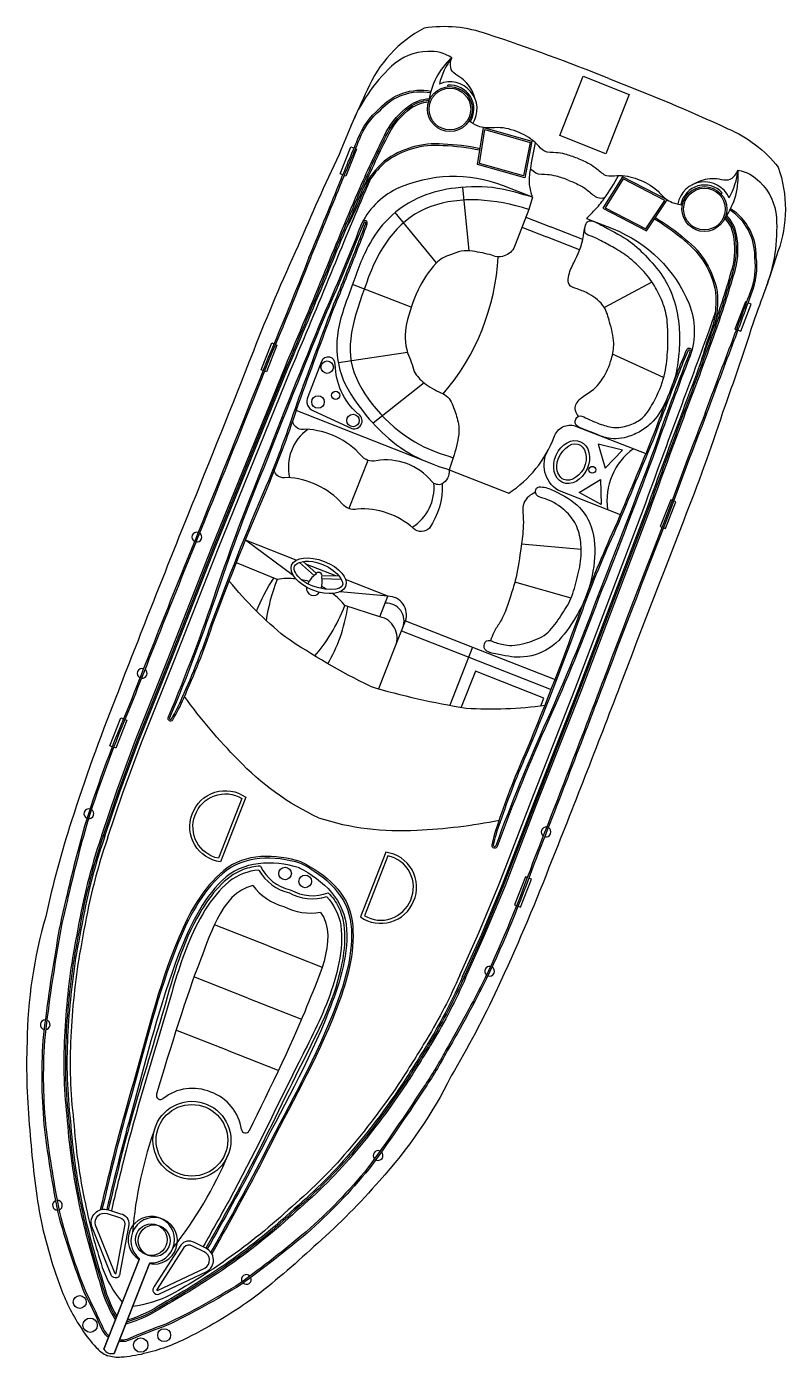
# Model space of a CAD drawing. Header units: metres. Extents: x 355371 to 357333, y 1740928 to 1742543.
# Drawn here: x 355990.83 to 356014.57, y 1741574.38 to 1741616.02 of the extents above; entities that cross this region are included whole.
import ezdxf

# ---------------------------------------------------------------- set-up
doc = ezdxf.new("R2010")
doc.units = ezdxf.units.M

msp = doc.modelspace()

# ---------------------------------------------------------------- linework, layer by layer
at = {"color": 32, "true_color": 0xcd6928}
for p, q in [((356004.016, 1741614.14), (356004.012, 1741614.189)), ((356004.676, 1741609.005), (356004.481, 1741610.995)), ((356012.559, 1741610.785), (356012.595, 1741610.818)), ((356003.655, 1741608.63), (356002.358, 1741610.201)), ((356006.45, 1741610.056), (356007.223, 1741609.753)), ((356006.33, 1741609.745), (356007.101, 1741609.442)), ((356008.233, 1741609.356), (356007.223, 1741609.753)), ((356008.135, 1741609.036), (356007.101, 1741609.442)), ((356002.865, 1741607.245), (356001.026, 1741607.953)), ((356010.399, 1741608.03), (356008.91, 1741607.229)), ((356002.746, 1741605.829), (356000.584, 1741605.497)), ((356010.764, 1741605.04), (356009.168, 1741605.776)), ((356003.271, 1741604.872), (356001.668, 1741603.612)), ((356003.566, 1741602.322), (355999.268, 1741604.009)), ((356001.51, 1741602.451), (356000.916, 1741600.94)), ((355999.265, 1741599.325), (355997.675, 1741599.949)), ((355999.173, 1741598.852), (355997.675, 1741599.949)), ((356008.185, 1741599.657), (356006.314, 1741599.827)), ((355999.833, 1741598.841), (355999.364, 1741599.254)), ((355999.899, 1741598.915), (355999.48, 1741599.284)), ((356000.507, 1741598.837), (355999.568, 1741599.206)), ((356000.064, 1741598.751), (356000.673, 1741598.734)), ((356000.067, 1741598.849), (356000.604, 1741598.835)), ((356002.136, 1741598.198), (356000.635, 1741598.337)), ((356002.136, 1741598.198), (356000.81, 1741598.718)), ((356007.866, 1741598.143), (356006.105, 1741598.635)), ((356001.884, 1741597.557), (356002.136, 1741598.198)), ((356004.664, 1741596.294), (356007.245, 1741595.281)), ((356004.785, 1741596.603), (356007.365, 1741595.59)), ((355998.39, 1741587.259), (355996.702, 1741587.923)), ((355998.39, 1741587.259), (356000.078, 1741586.596)), ((355997.748, 1741585.626), (355996.065, 1741586.287)), ((355997.748, 1741585.626), (355999.432, 1741584.965)), ((355997.107, 1741583.992), (355995.494, 1741584.625)), ((355997.107, 1741583.992), (355998.72, 1741583.359))]:
    msp.add_line(p, q, dxfattribs=at)
for points in [[(356009.046, 1741614.395, 0.01736), (356005.247, 1741615.783, 0.12634), (356003.273, 1741615.973, 0.172899), (356001.484, 1741614.035, 0.013884), (356000.605, 1741612.024, 0.008973), (355999.325, 1741609.164, 0.01509), (355997.924, 1741605.865, -0.002245), (355995.87, 1741600.736, 0.003342), (355993.618, 1741595.033, 0.016984), (355992.231, 1741591.168, 0.024546), (355991.424, 1741588.175, 0.067942), (355990.84, 1741584.244, 0.033948), (355990.927, 1741581.497, 0.022001), (355991.219, 1741578.961, 0.042872), (355991.898, 1741576.55, 0.059514), (355992.561, 1741575.262, 0.046364), (355993.004, 1741574.698, 0.104882), (355993.355, 1741574.438, 0.104882)], [(356004.134, 1741615.049, 0.164393), (356003.381, 1741615.241, 0.188684), (356002.245, 1741614.779, 0.10758), (356000.978, 1741612.92)], [(356009.046, 1741614.395, -0.01736), (356012.775, 1741612.827, -0.12634), (356014.351, 1741611.622, -0.172899), (356014.342, 1741608.985, -0.013884), (356013.618, 1741606.913, -0.008973), (356012.61, 1741603.946, -0.01509), (356011.391, 1741600.576, 0.002245), (356009.407, 1741595.42, -0.003342), (356007.176, 1741589.708, -0.016984), (356005.562, 1741585.932, -0.024546), (356004.118, 1741583.19, -0.067942), (356001.87, 1741579.912, -0.033948), (355999.937, 1741577.958, -0.022001), (355997.998, 1741576.299, -0.042872), (355995.859, 1741574.994, -0.059514), (355994.497, 1741574.501, -0.046364), (355993.789, 1741574.389, -0.104882), (355993.355, 1741574.438, -0.104882)], [(355993.185, 1741590.728), (355993.653, 1741592.11), (355994.237, 1741593.693), (355995.258, 1741596.246), (355996.638, 1741599.76), (355998.916, 1741605.37, 0.002601), (356000.185, 1741608.404, -0.004411), (356001.262, 1741610.984, -0.013009), (356002.084, 1741612.724, -0.113396), (356002.799, 1741613.546, -0.146005), (356003.426, 1741613.766, -1.595219)], [(355993.231, 1741590.712), (355993.699, 1741592.093), (355994.283, 1741593.676), (355995.304, 1741596.228), (355996.684, 1741599.742), (355998.962, 1741605.351, 0.002601), (356000.23, 1741608.385, -0.004411), (356001.307, 1741610.964, -0.013003), (356002.128, 1741612.701, -0.113337), (356002.828, 1741613.506, -0.144821), (356003.418, 1741613.716, -0.138987)], [(355999.664, 1741608.794, 0.002942), (356000.595, 1741611.067, -0.002013), (356001.198, 1741612.511, -0.130442), (356001.864, 1741613.446, -0.261246), (356003.484, 1741614.006, -0.209197)], [(355999.71, 1741608.775, 0.002941), (356000.641, 1741611.049, -0.002014), (356001.244, 1741612.493, -0.130992), (356001.898, 1741613.411, -0.261832), (356003.475, 1741613.958, -0.261832)], [(355993.278, 1741590.696), (355993.746, 1741592.077), (355994.329, 1741593.658), (355995.35, 1741596.209), (355996.73, 1741599.723), (355999.007, 1741605.332, 0.002601), (356000.276, 1741608.366, -0.00441), (356001.352, 1741610.944, -0.012997), (356002.172, 1741612.679, -0.113276), (356002.857, 1741613.466, -0.142458), (356003.411, 1741613.666, -0.142458)], [(356005.012, 1741612.151, 0.043334), (356003.856, 1741612.295, 0.18333), (356002.052, 1741611.776, 0.123985), (356001.27, 1741610.634, -0.015377), (356000.848, 1741609.751)], [(356005.019, 1741612.2, 0.043195), (356003.859, 1741612.344, 0.183415), (356002.021, 1741611.814, 0.094511), (356001.359, 1741610.96)], [(355993.372, 1741590.664), (355993.839, 1741592.044), (355994.422, 1741593.622), (355995.442, 1741596.173), (355996.822, 1741599.687), (355999.099, 1741605.294, 0.002601), (356000.368, 1741608.329, -0.00441), (356001.443, 1741610.905, -0.002867), (356001.615, 1741611.29, -0.002867)], [(356006.661, 1741610.681), (356005.747, 1741611.039, 0.202722), (356002.407, 1741610.942, 0.178768), (356001.279, 1741609.774, -0.010028), (356000.095, 1741606.939, 0.005356), (355998.203, 1741602.235, 0.016605), (355996.763, 1741598.395, -0.018921), (355995.256, 1741594.416, 0.925873), (355995.4, 1741594.333, 0.041202), (355995.743, 1741595.01, 0.024461), (355996.639, 1741597.28, -0.012888), (355998.383, 1741601.644, 0.019359), (355999.339, 1741604.223, -0.002375), (356000.442, 1741607.208, 0.006386), (356001.198, 1741609.087, 0.013656), (356001.485, 1741609.847, 0.862706), (356001.348, 1741609.919, -0.648089)], [(356013.091, 1741611.531, -0.164393), (356013.773, 1741611.16, -0.188684), (356014.291, 1741610.048, -0.10758), (356013.955, 1741607.823)], [(356006.661, 1741610.681), (356006.545, 1741610.303), (356006.116, 1741609.191, -0.448043), (356005.389, 1741608.867, 0.025561), (356004.787, 1741608.994, 0.15676), (356004.092, 1741608.879, 0.144288), (356003.637, 1741608.611, 0.079427), (356003.078, 1741607.781, 0.054179), (356002.719, 1741606.718, 0.127294), (356002.751, 1741605.812, -0.025195), (356002.96, 1741605.233, 0.112656), (356003.275, 1741604.869, 0.061652), (356003.795, 1741604.567, -0.222278), (356004.143, 1741604.217, -0.049109), (356004.297, 1741603.768, -0.09997), (356004.351, 1741603.263, -0.045992), (356004.175, 1741602.531), (356004.051, 1741602.155)], [(356004.474, 1741586.299), (356005.071, 1741587.629), (356005.719, 1741589.185), (356006.708, 1741591.749), (356008.088, 1741595.263), (356010.236, 1741600.923, -0.002601), (356011.37, 1741604.009, 0.00441), (356012.336, 1741606.631, 0.012997), (356012.916, 1741608.459, 0.113276), (356012.949, 1741609.503, 0.142458), (356012.68, 1741610.026, 0.142458)], [(356004.519, 1741586.279), (356005.117, 1741587.61), (356005.765, 1741589.167), (356006.754, 1741591.731), (356008.134, 1741595.245), (356010.282, 1741600.906, -0.002601), (356011.417, 1741603.992, 0.004411), (356012.383, 1741606.614, 0.013003), (356012.963, 1741608.446, 0.113337), (356012.998, 1741609.512, 0.144821), (356012.709, 1741610.067, 0.138987)], [(356004.565, 1741586.259), (356005.162, 1741587.59), (356005.811, 1741589.148), (356006.8, 1741591.713), (356008.18, 1741595.227), (356010.328, 1741600.888, -0.002601), (356011.463, 1741603.975, 0.004411), (356012.43, 1741606.598, 0.013009), (356013.011, 1741608.433, 0.113396), (356013.046, 1741609.522, 0.146005), (356012.737, 1741610.11, 1.595219)], [(356008.346, 1741610.019), (356009.18, 1741609.691, -0.202722), (356011.562, 1741607.347, -0.178768), (356011.594, 1741605.724, 0.010028), (356010.532, 1741602.84, -0.005356), (356008.718, 1741598.106, -0.016605), (356007.16, 1741594.312, 0.018921), (356005.557, 1741590.371, -0.925873), (356005.394, 1741590.408, -0.041202), (356005.604, 1741591.138, -0.024461), (356006.491, 1741593.411, 0.012888), (356008.183, 1741597.795, -0.019359), (356009.238, 1741600.335, 0.002375), (356010.461, 1741603.274, -0.006386), (356011.186, 1741605.165, -0.013656), (356011.492, 1741605.917, -0.862706), (356011.641, 1741605.876, 0.648089)], [(356010.476, 1741610.005, -0.043334), (356011.421, 1741609.324, -0.18333), (356012.389, 1741607.716, -0.123985), (356012.185, 1741606.348, 0.015377), (356011.894, 1741605.413)], [(356010.504, 1741610.046, -0.043195), (356011.452, 1741609.363, -0.183415), (356012.438, 1741607.723, -0.094511), (356012.342, 1741606.647)], [(356012.064, 1741603.924, -0.002941), (356012.928, 1741606.223, 0.002014), (356013.47, 1741607.692, 0.130992), (356013.615, 1741608.809, 0.261832), (356012.831, 1741610.284, 0.261832)], [(356012.11, 1741603.907, -0.002942), (356012.975, 1741606.206, 0.002013), (356013.516, 1741607.674, 0.130442), (356013.664, 1741608.812, 0.261246), (356012.858, 1741610.325, 0.209197)], [(356001.39, 1741609.892, 0.016488), (356001.324, 1741609.755, -0.010023), (356000.14, 1741606.919, 0.005356), (355998.249, 1741602.217, 0.016607), (355996.81, 1741598.379, -0.018921), (355995.301, 1741594.397, -0.01143), (355995.3, 1741594.395, 0.913283), (355995.359, 1741594.36, 0.041174), (355995.698, 1741595.03, 0.024478), (355996.593, 1741597.296, -0.012889), (355998.337, 1741601.663, 0.019362), (355999.292, 1741604.239, -0.002377), (356000.396, 1741607.226, 0.006391), (356001.152, 1741609.106, 0.013664), (356001.439, 1741609.863, -0.000701), (356001.439, 1741609.863, 0.819976), (356001.39, 1741609.892, 0.819976)], [(355999.664, 1741608.794, -0.006425), (355998.387, 1741605.665, -0.002217), (355996.337, 1741600.547, 0.003368), (355994.045, 1741594.808, 0.024633), (355992.686, 1741591.159, 0.015037), (355992.048, 1741588.664, 0.025439), (355991.758, 1741587.258, 0.013843), (355991.333, 1741584.299, 0.040266), (355991.386, 1741581.5, 0.016729), (355991.803, 1741578.915, 0.029739), (355992.642, 1741576.382, -0.01525), (355993.186, 1741575.252, 0.132389), (355993.322, 1741575.067, 0.028442), (355993.394, 1741575.01, 0.028442)], [(355999.71, 1741608.776, -0.006424), (355998.433, 1741605.647, -0.002217), (355996.383, 1741600.528, 0.003368), (355994.09, 1741594.789, 0.024633), (355992.733, 1741591.145, 0.015038), (355992.096, 1741588.653, 0.025461), (355991.806, 1741587.25, 0.013839), (355991.382, 1741584.295, 0.040238), (355991.435, 1741581.505, 0.016715), (355991.852, 1741578.926, 0.029693), (355992.687, 1741576.403, -0.015234), (355993.232, 1741575.271, 0.134036), (355993.354, 1741575.105, 0.024879), (355993.412, 1741575.057, 0.024879)], [(356004.384, 1741586.34), (356004.981, 1741587.669), (356005.628, 1741589.222), (356006.616, 1741591.785), (356007.996, 1741595.299), (356010.143, 1741600.957, -0.002601), (356011.278, 1741604.044, 0.00441), (356012.243, 1741606.664, 0.002867), (356012.379, 1741607.063, 0.002867)], [(356011.592, 1741605.885, -0.016488), (356011.548, 1741605.741, 0.010023), (356010.486, 1741602.857, -0.005356), (356008.672, 1741598.124, -0.016607), (356007.115, 1741594.332, 0.018921), (356005.51, 1741590.388, 0.01143), (356005.509, 1741590.386, -0.913283), (356005.443, 1741590.4, -0.041174), (356005.65, 1741591.122, -0.024478), (356006.537, 1741593.391, 0.012889), (356008.23, 1741597.778, -0.019362), (356009.283, 1741600.316, 0.002377), (356010.507, 1741603.256, -0.006391), (356011.232, 1741605.147, -0.013664), (356011.537, 1741605.897, 0.000701), (356011.537, 1741605.897, -0.819976), (356011.592, 1741605.885, -0.819976)], [(356012.11, 1741603.907, 0.006425), (356010.917, 1741600.745, 0.002217), (356008.936, 1741595.599, -0.003368), (356006.711, 1741589.834, -0.024633), (356005.223, 1741586.236, -0.015037), (356003.993, 1741583.973, -0.025439), (356003.249, 1741582.745, -0.013843), (356001.547, 1741580.288, -0.040266), (355999.603, 1741578.273, -0.016729), (355997.538, 1741576.663, -0.029739), (355995.2, 1741575.377, 0.01525), (355994.032, 1741574.919, -0.132389), (355993.807, 1741574.877, -0.028442), (355993.716, 1741574.883, -0.028442)], [(356012.064, 1741603.925, 0.006424), (356010.871, 1741600.762, 0.002217), (356008.89, 1741595.617, -0.003368), (356006.664, 1741589.851, -0.024633), (356005.179, 1741586.258, -0.015038), (356003.95, 1741583.997, -0.025461), (356003.208, 1741582.773, -0.013839), (356001.508, 1741580.318, -0.040238), (355999.571, 1741578.31, -0.016715), (355997.511, 1741576.704, -0.029693), (355995.181, 1741575.423, 0.015234), (355994.012, 1741574.964, -0.134036), (355993.81, 1741574.926, -0.024879), (355993.734, 1741574.931, -0.024879)], [(356004.051, 1741602.155, -0.291269), (356003.823, 1741601.706, -0.299867), (356003.509, 1741601.784, 0.273478), (356001.765, 1741602.435, -0.28657), (356001.301, 1741602.6, 0.198759), (355999.563, 1741603.425, -0.45148), (355999.156, 1741603.679, -1.463971)], [(356004.051, 1741602.155), (356005.918, 1741601.422, 0.158322), (356007.339, 1741603.185, -0.417676), (356008.007, 1741603.524), (356010.208, 1741602.66)], [(356009.413, 1741600.751), (356007.456, 1741601.52, -0.406088), (356007.148, 1741602.766)], [(356003.831, 1741601.711, -0.164009), (356003.435, 1741600.332, -0.407559), (356002.934, 1741600.321, 0.20466), (356001.172, 1741600.924, -0.28657), (356000.707, 1741601.089, 0.198759), (355998.969, 1741601.914, -0.45148), (355998.562, 1741602.168, -1.463971)], [(356001.58, 1741595.382, -0.033687), (355998.915, 1741596.927, -0.051879), (355997.168, 1741598.675, -1.92312)], [(356001.853, 1741595.315), (356002.375, 1741596.644, 0.462925), (356001.884, 1741597.557), (356000.786, 1741597.913)], [(356002.375, 1741596.644), (356002.601, 1741597.22, 0.545737), (356002.051, 1741597.983, 0.282905)], [(356002.601, 1741597.22), (356002.683, 1741597.428, 0.516839), (356002.136, 1741598.198, 0.282905)], [(355999.965, 1741591.269, -0.096403), (355997.448, 1741593.081, -0.040538), (355995.769, 1741595.066, -1.92312)], [(356001.58, 1741595.382, 0.033687), (356004.584, 1741594.701, 0.051879), (356007.053, 1741594.793, 1.92312)], [(355997.685, 1741591.91), (355996.891, 1741589.887, -0.483063), (355996.007, 1741591.378, -0.50024), (355997.685, 1741591.91, -0.418424)], [(355999.965, 1741591.269, 0.096403), (356003.041, 1741590.884, 0.040538), (356005.623, 1741591.196, 1.92312)], [(355993.185, 1741590.728, 0.031596), (355992.574, 1741588.536, 0.004928), (355992.291, 1741587.049, 0.02844), (355992.011, 1741584.426, 0.042875), (355992.101, 1741581.774, 0.035347), (355992.472, 1741579.151, 0.024093), (355993.107, 1741576.773, 0.079837), (355993.607, 1741575.554)], [(355993.231, 1741590.712, 0.031592), (355992.622, 1741588.526, 0.004926), (355992.339, 1741587.04, 0.028436), (355992.061, 1741584.423, 0.042895), (355992.15, 1741581.778, 0.035363), (355992.52, 1741579.161, 0.024111), (355993.155, 1741576.786, 0.077658), (355993.63, 1741575.612, 0.077658)], [(355993.278, 1741590.695, 0.031588), (355992.671, 1741588.517, 0.004924), (355992.388, 1741587.032, 0.028433), (355992.11, 1741584.421, 0.042917), (355992.199, 1741581.783, 0.035379), (355992.569, 1741579.172, 0.02413), (355993.202, 1741576.8, 0.075408), (355993.653, 1741575.67, 0.075408)], [(355993.371, 1741590.663, 0.031581), (355992.767, 1741588.497, 0.00492), (355992.485, 1741587.015, 0.028426), (355992.209, 1741584.416, 0.042959), (355992.298, 1741581.792, 0.035411), (355992.665, 1741579.192, 0.028829), (355993.196, 1741577.201, 0.092336), (355993.823, 1741576.102, 0.080328)], [(356002.071, 1741590.188), (356001.277, 1741588.165, 0.483063), (356002.939, 1741588.655, 0.50024), (356002.071, 1741590.188, 0.418424)], [(356004.565, 1741586.259, -0.031596), (356003.521, 1741584.237, -0.004928), (356002.716, 1741582.955, -0.02844), (356001.136, 1741580.843, -0.042875), (355999.265, 1741578.96, -0.035347), (355997.209, 1741577.291, -0.024093), (355995.126, 1741575.981, -0.079837), (355993.93, 1741575.428)], [(356004.519, 1741586.279, -0.031592), (356003.479, 1741584.263, -0.004926), (356002.674, 1741582.982, -0.028436), (356001.098, 1741580.874, -0.042895), (355999.233, 1741578.997, -0.035363), (355997.18, 1741577.331, -0.024111), (355995.1, 1741576.023, -0.077658), (355993.952, 1741575.486, -0.077658)], [(356004.474, 1741586.298, -0.031588), (356003.436, 1741584.289, -0.004924), (356002.633, 1741583.009, -0.028433), (356001.06, 1741580.906, -0.042917), (355999.2, 1741579.034, -0.035379), (355997.152, 1741577.372, -0.02413), (355995.074, 1741576.065, -0.075408), (355993.975, 1741575.544, -0.075408)], [(356004.384, 1741586.338, -0.031581), (356003.352, 1741584.34, -0.00492), (356002.55, 1741583.062, -0.028426), (356000.984, 1741580.97, -0.042959), (355999.134, 1741579.108, -0.035411), (355997.095, 1741577.453, -0.028829), (355995.352, 1741576.354, -0.092336), (355994.145, 1741575.976, -0.080328)], [(355993.387, 1741578.999), (355993.766, 1741578.881, -0.382221), (355994.025, 1741578.533), (355993.749, 1741577.021, -0.786544), (355993.486, 1741576.94), (355992.869, 1741578.482, -0.616464), (355993.387, 1741578.999, -3.844907)], [(355996.435, 1741577.802), (355996.077, 1741577.974, 0.382221), (355995.65, 1741577.894), (355994.824, 1741576.599, 0.786544), (355994.961, 1741576.36), (355996.463, 1741577.07, 0.616464), (355996.435, 1741577.802, 3.844907)]]:
    msp.add_lwpolyline(points, format="xyb", dxfattribs=at)
for points in [[(356009.688, 1741613.902), (356008.959, 1741612.045), (356007.511, 1741612.613), (356008.241, 1741614.47)], [(356006.639, 1741612.432), (356006.422, 1741611.295), (356004.94, 1741611.702), (356005.124, 1741612.861)], [(356006.582, 1741612.397), (356006.383, 1741611.357), (356004.996, 1741611.738), (356005.164, 1741612.799)], [(356009.475, 1741611.319), (356008.86, 1741610.337), (356010.223, 1741609.628), (356010.877, 1741610.602)], [(356009.493, 1741611.254), (356008.93, 1741610.356), (356010.206, 1741609.692), (356010.805, 1741610.584)], [(356008.931, 1741602.206), (356009.477, 1741602.768), (356008.717, 1741602.96)], [(356008.791, 1741601.85), (356008.809, 1741601.066), (356008.121, 1741601.442)]]:
    msp.add_lwpolyline(points, close=True, dxfattribs=at)
for points in [[(356000.724, 1741611.379), (356000.641, 1741611.412), (356000.974, 1741612.259), (356001.075, 1741612.22)], [(356001.121, 1741612.202), (356001.152, 1741612.189), (356000.819, 1741611.342), (356000.77, 1741611.361)], [(356013.361, 1741607.395), (356013.33, 1741607.407), (356012.997, 1741606.56), (356013.046, 1741606.54)], [(356013.092, 1741606.522), (356013.175, 1741606.49), (356013.508, 1741607.337), (356013.407, 1741607.377)], [(355998.228, 1741605.262), (355998.168, 1741605.286), (355998.497, 1741606.123), (355998.568, 1741606.095)], [(355998.614, 1741606.077), (355998.661, 1741606.059), (355998.332, 1741605.221), (355998.274, 1741605.244)], [(356011.031, 1741601.201), (356010.984, 1741601.22), (356010.655, 1741600.382), (356010.713, 1741600.359)], [(356010.759, 1741600.341), (356010.819, 1741600.318), (356011.148, 1741601.155), (356011.077, 1741601.183)], [(355998.669, 1741598.727), (355997.393, 1741599.247)], [(356002.562, 1741597.12), (356004.664, 1741596.294)], [(356002.683, 1741597.428), (356004.785, 1741596.603), (356004.072, 1741594.787)], [(356006.925, 1741594.775), (356007.019, 1741595.015), (356004.872, 1741595.858), (356004.427, 1741594.726)], [(355993.507, 1741593.491), (355993.427, 1741593.522), (355993.771, 1741594.398), (355993.857, 1741594.364)], [(355993.903, 1741594.346), (355993.964, 1741594.323), (355993.62, 1741593.446), (355993.553, 1741593.472)], [(356006.5, 1741589.399), (356006.44, 1741589.423), (356006.096, 1741588.547), (356006.162, 1741588.521)], [(356006.208, 1741588.502), (356006.288, 1741588.471), (356006.632, 1741589.348), (356006.546, 1741589.381)], [(355993.247, 1741574.637), (355994.359, 1741577.469)], [(355994.351, 1741577.447), (355993.247, 1741574.637)], [(355993.569, 1741574.511), (355994.681, 1741577.342)], [(355994.673, 1741577.32), (355993.569, 1741574.511)]]:
    msp.add_lwpolyline(points, dxfattribs=at)
for points in [[(356001.001, 1741603.443, 0.917705), (356001.183, 1741603.921, -0.209704), (356000.485, 1741605.449, 0.850912), (356000.058, 1741605.546), (355999.625, 1741604.443, 0.435659), (355999.805, 1741603.997)], [(355997.564, 1741591.872), (355996.828, 1741589.999, -0.460147), (355996.099, 1741591.344, -0.47706)], [(356002.134, 1741590.077), (356001.398, 1741588.204, 0.460147), (356002.848, 1741588.694, 0.47706)], [(355993.349, 1741578.882), (355993.736, 1741578.761, -0.383069), (355993.902, 1741578.549), (355993.623, 1741577.021, -0.853636), (355993.595, 1741576.999), (355992.985, 1741578.524, -0.613527)], [(355996.383, 1741577.69), (355996.017, 1741577.865, 0.383069), (355995.751, 1741577.823), (355994.916, 1741576.514, 0.853636), (355994.922, 1741576.478), (355996.406, 1741577.18, 0.613527)]]:
    msp.add_lwpolyline(points, format="xyb", close=True, dxfattribs=at)
for centre, radius in [((356004.075, 1741613.441), 0.702), ((356004.075, 1741613.441), 0.652), ((356012.04, 1741610.313), 0.702), ((356012.04, 1741610.313), 0.652), ((356000.233, 1741605.367), 0.196), ((356000.501, 1741604.486), 0.127), ((355999.947, 1741604.277), 0.196), ((356001.043, 1741603.698), 0.196), ((356008.532, 1741602.157), 0.105), ((355998.916, 1741589.524), 0.197), ((355999.546, 1741589.277), 0.197), ((355996.001, 1741581.176), 1.22), ((355996.001, 1741581.176), 1.22), ((355996.001, 1741581.176), 1.121), ((355996.001, 1741581.176), 1.121), ((355994.729, 1741578.069), 0.496), ((355994.819, 1741578.034), 0.496), ((355992.49, 1741576.117), 0.202), ((355992.815, 1741575.391), 0.225), ((355994.399, 1741574.769), 0.225), ((355995.131, 1741575.08), 0.202)]:
    msp.add_circle(centre, radius, dxfattribs=at)
for centre, radius, start, end in [((356005.655, 1741613.373), 2.264, 132.2284, 172.564), ((356005.946, 1741613.693), 2.264, 143.2018, 166.4343), ((356004.075, 1741613.441), 0.85, 327.8855, 112.7871), ((356004.075, 1741613.441), 0.751, 327.8855, 94.8354), ((356010.836, 1741611.338), 2.264, 324.5553, 4.8909), ((356010.84, 1741611.771), 2.264, 330.685, 353.9176), ((356012.04, 1741610.313), 0.85, 24.3322, 169.2339), ((356012.04, 1741610.313), 0.751, 42.284, 169.2339), ((355998.408, 1741609.205), 7.186, 319.4592, 356.9318), ((356000.463, 1741602.24), 1.444, 125.1841, 193.3316), ((356010.998, 1741601.188), 2.01, 126.0282, 187.9157), ((356002.134, 1741601.584), 1.444, 301.7597, 5.9638), ((355996.154, 1741600.049), 0.153, 74.655, 241.1575), ((355996.154, 1741600.049), 0.153, 259.7817, 56.0308), ((355999.016, 1741596.471), 2.283, 83.9939, 98.7497), ((356000.346, 1741598.24), 0.799, 126.9643, 154.6044), ((355999.966, 1741598.839), 0.107, 338.5597, 158.5597), ((355999.279, 1741598.659), 0.799, 344.1622, 10.155), ((355999.016, 1741596.471), 2.283, 73.4622, 79.8015), ((356000.346, 1741598.24), 0.799, 162.1749, 162.4442), ((355999.809, 1741598.441), 0.223, 169.362, 327.7075), ((355999.279, 1741598.659), 0.799, 334.6751, 334.9444), ((355999.016, 1741596.471), 2.283, 58.5088, 62.7487), ((355999.016, 1741596.471), 2.283, 39.1846, 52.5357), ((355994.443, 1741595.786), 0.153, 73.4304, 243.5296), ((355994.443, 1741595.786), 0.153, 262.1897, 54.7703), ((355992.775, 1741591.393), 0.153, 76.8335, 247.2401), ((355992.775, 1741591.393), 0.153, 265.899, 58.1746), ((356007.084, 1741590.822), 0.153, 82.3491, 234.9296), ((356007.084, 1741590.822), 0.153, 253.5898, 63.6889), ((355999.384, 1741590.362), 1.48, 209.5214, 257.2712), ((355999.384, 1741590.362), 1.381, 206.0641, 257.2712), ((355999.378, 1741590.283), 1.863, 217.6838, 254.2861), ((355999.773, 1741590.21), 1.48, 239.8481, 287.5979), ((355999.773, 1741590.21), 1.381, 239.8481, 291.0552), ((355999.724, 1741590.147), 1.863, 242.8332, 279.4355), ((356005.317, 1741586.468), 0.153, 78.9447, 231.2203), ((356005.317, 1741586.468), 0.153, 249.8792, 60.2858), ((355991.408, 1741584.791), 0.153, 88.8481, 256.9438), ((355991.408, 1741584.791), 0.153, 275.5789, 70.2131), ((355995.017, 1741582.582), 0.13, 162.8973, 309.3651), ((355996.015, 1741581.334), 1.468, 66.8193, 128.6204), ((355996.098, 1741581.302), 1.468, 8.4989, 70.3), ((356007.06, 1741577.223), 12.964, 160.1615, 175.2323), ((355997.679, 1741581.536), 0.13, 187.7543, 334.222), ((356001.826, 1741580.7), 0.153, 66.9062, 221.5405), ((355985.207, 1741585.804), 12.964, 321.887, 336.9579), ((356001.826, 1741580.7), 0.153, 240.1755, 48.2712), ((355991.793, 1741579.145), 0.153, 113.1872, 268.3292), ((355991.793, 1741579.145), 0.153, 286.967, 94.5494), ((355994.729, 1741578.069), 0.728, 266.2261, 238.6757), ((355994.819, 1741578.034), 0.728, 258.4436, 230.8932), ((355997.703, 1741576.824), 0.153, 42.5699, 210.1523), ((355997.703, 1741576.824), 0.153, 228.7901, 23.9321), ((355993.495, 1741574.795), 0.294, 212.467, 284.6523), ((355993.495, 1741574.795), 0.294, 212.467, 284.6523)]:
    msp.add_arc(centre, radius, start, end, dxfattribs=at)
for centre, major_axis, ratio in [((356007.883, 1741602.397), (-0.284, -0.638), 0.758117), ((355999.966, 1741598.839), (-0.845, 0.332), 0.533092)]:
    msp.add_ellipse(centre, major_axis=major_axis, ratio=ratio, dxfattribs=at)
for start_param, end_param in [(4.712389, 5.232342), (0.830012, 1.576846)]:
    msp.add_ellipse((355999.725, 1741598.313), major_axis=(-0.975, -2.482), ratio=0.425319, start_param=start_param, end_param=end_param, dxfattribs=at)
for points in [[(356004.872, 1741613.735), (356004.757, 1741614.031), (356004.386, 1741614.439), (356004.148, 1741614.626), (356004.09, 1741614.862), (356004.134, 1741615.049)], [(356008.066, 1741611.9), (356007.673, 1741612.031), (356007.397, 1741612.075), (356007.034, 1741612.126), (356006.799, 1741612.34), (356006.246, 1741612.704), (356005.564, 1741612.862), (356005.182, 1741612.853), (356004.958, 1741612.905), (356004.67, 1741613.069)], [(356006.661, 1741610.681), (356006.567, 1741611.075), (356006.597, 1741611.545), (356006.755, 1741612.384)], [(356008.066, 1741611.9), (356008.445, 1741611.728), (356008.676, 1741611.573), (356008.977, 1741611.363), (356009.295, 1741611.361), (356009.947, 1741611.251), (356010.555, 1741610.902), (356010.829, 1741610.636), (356011.028, 1741610.521), (356011.351, 1741610.445)], [(356008.346, 1741610.019), (356008.604, 1741610.275), (356008.902, 1741610.64), (356009.356, 1741611.362)], [(356011.656, 1741611.071), (356011.941, 1741611.209), (356012.491, 1741611.256), (356012.793, 1741611.231), (356012.996, 1741611.364), (356013.091, 1741611.531)], [(356006.661, 1741610.681), (356005.568, 1741610.96), (356004.254, 1741610.971), (356003.198, 1741610.706), (356002.149, 1741610.011), (356001.521, 1741609.151), (356000.975, 1741607.811), (356000.554, 1741606.345), (356000.679, 1741605.13), (356001.367, 1741603.967), (356002.164, 1741603.13), (356003.204, 1741602.469), (356004.051, 1741602.155)], [(356008.095, 1741603.831), (356007.993, 1741604.065), (356008.156, 1741604.374), (356008.52, 1741604.632), (356008.84, 1741604.99), (356009.13, 1741605.623), (356009.201, 1741606.12), (356009.073, 1741606.778), (356008.898, 1741607.248), (356008.435, 1741607.651), (356008.057, 1741607.813), (356007.808, 1741607.953), (356007.787, 1741608.182), (356007.949, 1741608.63), (356008.259, 1741609.489), (356008.396, 1741609.927), (356008.881, 1741609.775), (356009.715, 1741609.291), (356010.262, 1741608.786), (356010.789, 1741608.123), (356011.13, 1741607.308), (356011.254, 1741606.53), (356011.24, 1741605.789), (356011.12, 1741605.062), (356010.849, 1741604.339), (356010.436, 1741603.672), (356010.091, 1741603.393), (356009.684, 1741603.203), (356009.035, 1741603.143), (356008.665, 1741603.265), (356008.217, 1741603.442), (356007.998, 1741603.611), (356008.095, 1741603.831), (356008.323, 1741603.781), (356008.804, 1741603.576), (356009.247, 1741603.479), (356009.716, 1741603.565), (356010.087, 1741603.768), (356010.386, 1741604.163), (356010.752, 1741604.995), (356010.879, 1741605.751), (356010.896, 1741606.463), (356010.831, 1741607.07), (356010.693, 1741607.485), (356010.439, 1741607.97), (356010.03, 1741608.476), (356009.672, 1741608.796), (356009.212, 1741609.101), (356008.812, 1741609.314), (356008.523, 1741609.453), (356008.31, 1741609.569), (356008.296, 1741609.718)], [(356005.646, 1741596.707), (356005.463, 1741596.764), (356005.22, 1741596.803), (356005.15, 1741596.588), (356005.498, 1741596.399), (356006.276, 1741596.292), (356007.182, 1741596.572), (356007.88, 1741597.333), (356008.325, 1741598.17), (356008.591, 1741599.272), (356008.499, 1741600.368), (356008.127, 1741600.975), (356007.357, 1741601.489), (356006.971, 1741601.616), (356006.782, 1741601.578), (356006.788, 1741601.368), (356006.98, 1741601.27), (356007.621, 1741600.925), (356007.981, 1741600.509), (356008.161, 1741599.952), (356008.175, 1741599.386), (356008.039, 1741598.691), (356007.826, 1741598.052), (356007.504, 1741597.518), (356007.085, 1741597.022), (356006.505, 1741596.751), (356005.862, 1741596.667), (356005.646, 1741596.707)], [(356006.756, 1741601.456), (356006.541, 1741601.322), (356006.387, 1741601.098), (356006.371, 1741600.612), (356006.36, 1741600.222), (356006.283, 1741599.607), (356006.118, 1741598.687), (356005.977, 1741598.217), (356005.81, 1741597.735), (356005.637, 1741597.377), (356005.449, 1741597.067), (356005.343, 1741596.807)]]:
    msp.add_spline(points, degree=3, dxfattribs=at)
for points, knots in [([(356007.796, 1741611.21), (356007.665, 1741611.259), (356007.447, 1741611.341), (356007.102, 1741611.4), (356006.789, 1741611.379), (356006.651, 1741611.518), (356006.601, 1741611.572)], [0, 0, 0, 0, 0.00840925, 0.01405459, 0.02148076, 0.02583256, 0.02583256, 0.02583256, 0.02583256]), ([(356007.796, 1741611.21), (356007.925, 1741611.157), (356008.14, 1741611.069), (356008.433, 1741610.877), (356008.648, 1741610.649), (356008.844, 1741610.657), (356008.917, 1741610.663)], [0, 0, 0, 0, 0.00840925, 0.01405459, 0.02148076, 0.02583256, 0.02583256, 0.02583256, 0.02583256]), ([(356006.545, 1741610.303), (356005.464, 1741610.633), (356004.414, 1741610.727), (356002.535, 1741610.05), (356001.914, 1741609.218), (356001.149, 1741607.157), (356000.739, 1741606.081), (356001.418, 1741604.294), (356002.237, 1741603.421), (356003.46, 1741602.77), (356003.802, 1741602.654), (356004.175, 1741602.531)], [0, 0, 0, 0, 0.0684102, 0.0684102, 0.1368204, 0.1368204, 0.2052306, 0.2052306, 0.2736407, 0.2736407, 0.2974604, 0.2974604, 0.2974604, 0.2974604]), ([(356007.639, 1741601.849), (356007.851, 1741601.754), (356008.211, 1741601.977), (356008.415, 1741602.666), (356008.24, 1741602.977), (356007.738, 1741602.965), (356007.424, 1741602.603), (356007.418, 1741602.064), (356007.511, 1741601.906), (356007.639, 1741601.849)], [0, 0, 0, 0, 1.743273, 1.743273, 3.486547, 3.486547, 5.22982, 5.22982, 6.283185, 6.283185, 6.283185, 6.283185]), ([(355999.213, 1741599.135), (355999.175, 1741599.039), (355999.242, 1741598.863), (355999.824, 1741598.389), (356000.569, 1741598.336), (356000.823, 1741598.671), (356000.441, 1741599.128), (355999.553, 1741599.349), (355999.261, 1741599.258), (355999.213, 1741599.135)], [0, 0, 0, 0, 1.031451, 1.031451, 2.992455, 2.992455, 4.95346, 4.95346, 6.283185, 6.283185, 6.283185, 6.283185]), ([(355999.423, 1741589.889), (355998.611, 1741590.132), (355997.673, 1741590.174), (355996.332, 1741589.068), (355995.909, 1741588.271), (355994.916, 1741585.939), (355994.569, 1741584.336), (355993.737, 1741581.503), (355993.434, 1741580.277), (355993.131, 1741579)], [0, 0, 0, 0, 0.0462196, 0.0462196, 0.0924392, 0.0924392, 0.1947325, 0.1947325, 0.2709084, 0.2709084, 0.2709084, 0.2709084]), ([(355999.408, 1741589.842), (355998.573, 1741590.092), (355997.622, 1741590.102), (355996.288, 1741588.929), (355995.881, 1741588.103), (355994.914, 1741585.748), (355994.556, 1741584.142), (355993.757, 1741581.376), (355993.471, 1741580.22), (355993.185, 1741579.014)], [0, 0, 0, 0, 0.0480884, 0.0480884, 0.0961768, 0.0961768, 0.1985377, 0.1985377, 0.2704106, 0.2704106, 0.2704106, 0.2704106]), ([(355999.366, 1741589.7), (355998.513, 1741589.955), (355997.591, 1741589.926), (355996.3, 1741588.686), (355995.915, 1741587.828), (355994.973, 1741585.419), (355994.592, 1741583.776), (355993.839, 1741581.09), (355993.582, 1741580.049), (355993.335, 1741579.012)], [0, 0, 0, 0, 0.0508337, 0.0508337, 0.1016674, 0.1016674, 0.2060328, 0.2060328, 0.2709084, 0.2709084, 0.2709084, 0.2709084]), ([(355998.143, 1741589.756), (355997.954, 1741589.743), (355997.17, 1741589.597), (355995.844, 1741587.935), (355995.099, 1741585.1), (355994.097, 1741581.993), (355993.59, 1741579.87), (355993.383, 1741579.001)], [0.0234044, 0.0234044, 0.0234044, 0.0234044, 0.0350942, 0.0739111, 0.138251, 0.2165713, 0.2709084, 0.2709084, 0.2709084, 0.2709084]), ([(355998.096, 1741589.633), (355997.75, 1741589.597), (355997.433, 1741589.491), (355996.582, 1741588.795), (355996.165, 1741588.016), (355995.578, 1741586.579), (355995.384, 1741585.838), (355994.728, 1741583.6), (355994.251, 1741582.102), (355993.736, 1741580.053), (355993.607, 1741579.516), (355993.479, 1741578.978)], [0.0248254, 0.0248254, 0.0248254, 0.0248254, 0.0474598, 0.0474598, 0.0949196, 0.0949196, 0.1423794, 0.1423794, 0.237299, 0.237299, 0.2709084, 0.2709084, 0.2709084, 0.2709084]), ([(355999.335, 1741589.712), (356000.134, 1741589.318), (356000.79, 1741588.67), (356000.892, 1741586.882), (356000.59, 1741585.992), (355999.641, 1741583.585), (355998.802, 1741582.122), (355997.527, 1741579.642), (355997.007, 1741578.705), (355996.482, 1741577.776)], [0, 0, 0, 0, 0.0508337, 0.0508337, 0.1016674, 0.1016674, 0.2060328, 0.2060328, 0.2709084, 0.2709084, 0.2709084, 0.2709084]), ([(355999.401, 1741589.845), (356000.183, 1741589.459), (356000.887, 1741588.82), (356001.067, 1741587.052), (356000.803, 1741586.171), (355999.909, 1741583.787), (355999.078, 1741582.366), (355997.781, 1741579.795), (355997.205, 1741578.754), (355996.593, 1741577.675)], [0, 0, 0, 0, 0.0480884, 0.0480884, 0.0961768, 0.0961768, 0.1985377, 0.1985377, 0.2704106, 0.2704106, 0.2704106, 0.2704106]), ([(355999.423, 1741589.889), (356000.183, 1741589.514), (356000.899, 1741588.907), (356001.129, 1741587.184), (356000.897, 1741586.313), (356000.037, 1741583.928), (355999.201, 1741582.517), (355997.882, 1741579.875), (355997.27, 1741578.77), (355996.623, 1741577.628)], [0, 0, 0, 0, 0.0462196, 0.0462196, 0.0924392, 0.0924392, 0.1947325, 0.1947325, 0.2709084, 0.2709084, 0.2709084, 0.2709084]), ([(355997.903, 1741589.144), (355996.896, 1741588.932), (355996.5, 1741587.386), (355995.905, 1741585.918), (355995.28, 1741583.934), (355994.892, 1741582.617)], [0.0313661, 0.0313661, 0.0313661, 0.0313661, 0.1084744, 0.1084744, 0.1920729, 0.1920729, 0.1920729, 0.1920729]), ([(356000.221, 1741588.799), (356000.449, 1741588.537), (356000.61, 1741588.244), (356000.76, 1741587.154), (356000.535, 1741586.3), (355999.988, 1741584.847), (355999.625, 1741584.172), (355998.583, 1741582.086), (355997.914, 1741580.664), (355996.897, 1741578.812), (355996.625, 1741578.331), (355996.353, 1741577.849)], [0.0248254, 0.0248254, 0.0248254, 0.0248254, 0.0474598, 0.0474598, 0.0949196, 0.0949196, 0.1423794, 0.1423794, 0.237299, 0.237299, 0.2709084, 0.2709084, 0.2709084, 0.2709084]), ([(356000.269, 1741588.92), (356000.399, 1741588.783), (356000.875, 1741588.142), (356000.716, 1741586.022), (355999.332, 1741583.437), (355997.952, 1741580.479), (355996.879, 1741578.579), (355996.439, 1741577.801)], [0.0234044, 0.0234044, 0.0234044, 0.0234044, 0.0350942, 0.0739111, 0.138251, 0.2165713, 0.2709084, 0.2709084, 0.2709084, 0.2709084]), ([(356000.029, 1741588.309), (356000.623, 1741587.469), (355999.862, 1741586.066), (355999.298, 1741584.586), (355998.406, 1741582.706), (355997.794, 1741581.477)], [0.0313661, 0.0313661, 0.0313661, 0.0313661, 0.1084744, 0.1084744, 0.1920729, 0.1920729, 0.1920729, 0.1920729])]:
    msp.add_open_spline(points, degree=3, knots=knots, dxfattribs=at)
for points in [[(355998.025, 1741597.727), (355998.159, 1741598.079), (355998.341, 1741598.436), (355998.579, 1741598.78)], [(356000.258, 1741596.088), (356000.543, 1741596.587), (356000.78, 1741597.191), (356000.878, 1741597.877)]]:
    msp.add_open_spline(points, degree=3, dxfattribs=at)

doc.saveas('drawing.dxf')
